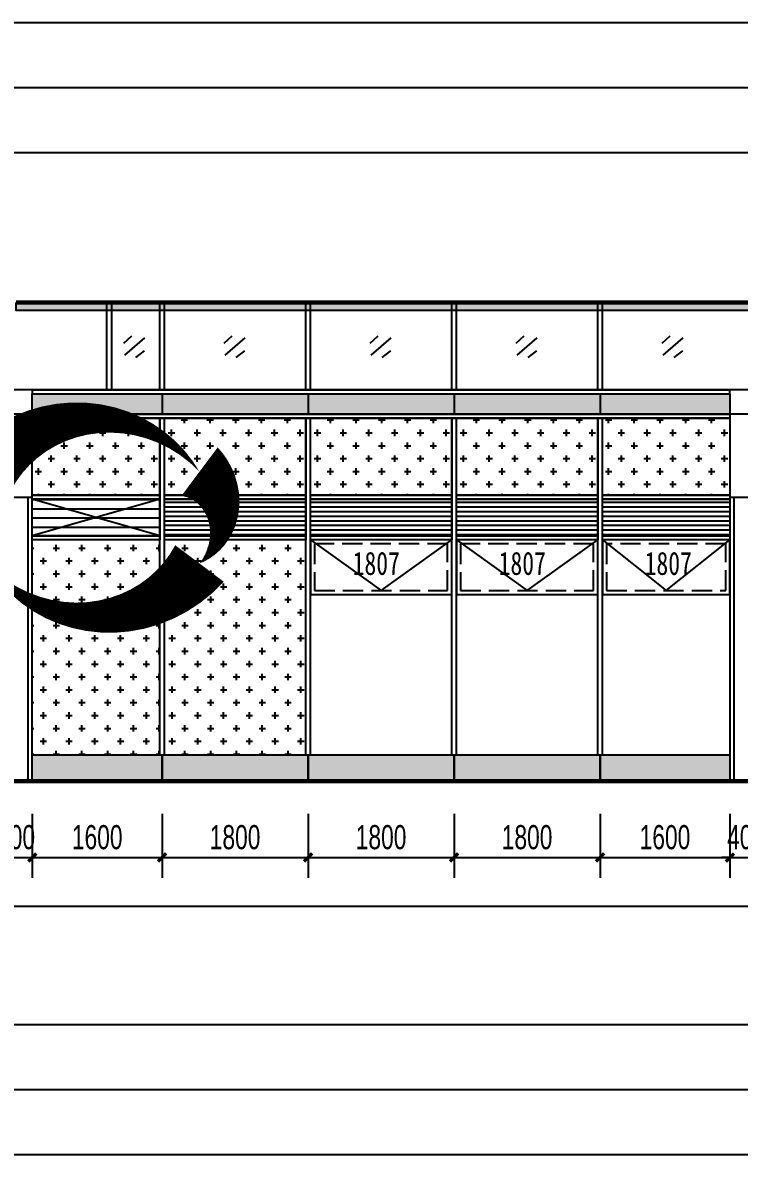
# Model space of a CAD drawing. Extents: x -483182 to 812890, y -390528 to -214858.
# Drawn here: x -283307 to -274471, y -338442 to -324492 of the extents above; entities that cross this region are included whole.
import ezdxf

# ---------------------------------------------------------------- set-up
doc = ezdxf.new("R2010")
doc.units = 0
doc.header["$LTSCALE"] = 1000
doc.header["$MEASUREMENT"] = 0
doc.linetypes.add('DASH', pattern=[0.35, 0.25, -0.1])
for name, color, linetype in [('01-标注_尺寸', 124, 'Continuous'), ('05-填充_156', 156, 'Continuous'), ('05-填充_168', 168, 'Continuous'), ('05-填充_18', 18, 'Continuous'), ('A-0-图名图例', 2, 'Continuous'), ('A-C_窗', 140, 'Continuous'), ('A-E_栏杆', 232, 'Continuous'), ('D-铝板', 181, 'Continuous'), ('E-立面轮廓', 241, 'Continuous'), ('外墙百叶', 162, 'Continuous')]:
    doc.layers.add(name, color=color, linetype=linetype)
doc.layers.add('04-不打印_辅助线', color=165, linetype='Continuous', plot=False)
doc.layers.add('DIM_MODI', color=6, linetype='Continuous', plot=False)
doc.styles.add('_TCH_DIM_T3', font='ros.shx', dxfattribs={"width": 0.705882, "bigfont": 'jd.shx'})
doc.styles.get("Standard").update_dxf_attribs({"font": 'STXIHEI_0.TTF', "width": 0.75})
doc.dimstyles.new('_TCH_ARCH&&100', dxfattribs={"dimtxt": 297.5, "dimasz": 100, "dimexe": 250, "dimexo": 300, "dimgap": 100, "dimtad": 1, "dimdec": 0, "dimzin": 0, "dimdsep": 46, "dimtxsty": '_TCH_DIM_T3', "dimblk": 'ARCHTICK', "dimcen": 0.09, "dimclrt": 7, "dimazin": 2, "dimtfac": 1, "dimtdec": 0, "dimtix": 1, "dimtmove": 2, "dimatfit": 3, "dimfxl": 0, "dimtolj": 1, "dimtzin": 0, "dimarcsym": 0})

# ---------------------------------------------------------------- blocks, each defined once
blk = doc.blocks.new('jmhrsdhj')
for p, q in [((-200, 3500), (-200, 0)), ((-150, 3500), (-150, 0)), ((150, 0), (150, 3500)), ((200, 0), (200, 3500))]:
    blk.add_line(p, q)
blk.add_lwpolyline([(-200, 3500), (200, 3500), (200, 4525), (-200, 4525)], close=True)
blk = doc.blocks.new('*U139')
at = {"layer": '05-填充_168'}
h = blk.add_hatch(color=256, dxfattribs=at)
h.dxf.hatch_style = 1
h.paths.add_polyline_path([(0, 300), (8600, 300), (8600, 50), (0, 50)])
for points in [[(0, 350), (8600, 350)], [(0, 300), (8600, 300)], [(0, 50), (8600, 50)], [(0, 0), (8600, 0)]]:
    blk.add_lwpolyline(points)
for points in [[(0, 300), (8600, 300), (8600, 350), (0, 350)], [(0, 300), (8600, 300), (8600, 50), (0, 50)], [(8600, 0), (0, 0), (0, 50), (8600, 50)]]:
    blk.add_lwpolyline(points, close=True)
blk = doc.blocks.new('*U167')
at = {"layer": 'A-C_窗'}
blk.add_line((0, 125), (0, -125), dxfattribs=at)
blk = doc.blocks.new('*U168')
at = {"layer": 'A-C_窗', "color": 0, "linetype": 'ByBlock', "lineweight": -2, "transparency": 16777216}
for p in [(0, 0), (1800, 0), (3600, 0), (5400, 0)]:
    blk.add_blockref('*U167', p, dxfattribs=at)
blk = doc.blocks.new('jtrsytrs')
at = {"layer": 'A-E_栏杆'}
for points in [[(861, -416), (763, -507)], [(1020, -435), (773, -648)], [(1016, -596), (911, -679)]]:
    blk.add_lwpolyline(points, dxfattribs=at)
blk = doc.blocks.new('*U165')
at = {"layer": 'A-C_窗'}
blk.add_blockref('jtrsytrs', (-907, 533), dxfattribs=at)
blk = doc.blocks.new('*U164')
at = {"layer": 'A-E_栏杆'}
for p, q in [((-30, -537.5), (-30, 537.5)), ((30, -537.5), (30, 537.5))]:
    blk.add_line(p, q, dxfattribs=at)
blk = doc.blocks.new('ccc')
at = {"layer": 'A-C_窗'}
for points in [[(9000, 325), (10600, 325), (10600, 0), (9000, 0)], [(10600, 325), (12400, 325), (12400, 0), (10600, 0)], [(12400, 325), (14200, 325), (14200, 0), (12400, 0)], [(14200, 325), (16000, 325), (16000, 0), (14200, 0)], [(16000, 325), (17600, 325), (17600, 0), (16000, 0)]]:
    blk.add_lwpolyline(points, close=True, dxfattribs=at)
blk = doc.blocks.new('A$C2E0A5E3B')
blk.add_lwpolyline([(-5, 0), (1735, 0), (1735, 675), (-5, 675)], close=True)
for points in [[(-5, 675), (865, 50)], [(865, 50), (1735, 675)]]:
    blk.add_lwpolyline(points)
at = {"linetype": 'DASH'}
blk.add_lwpolyline([(45, 50), (1685, 50), (1685, 625), (45, 625)], close=True, dxfattribs=at)
at = {"layer": '04-不打印_辅助线', "width": 0.75}
blk.add_text('1807', height=285.4, dxfattribs=at).set_placement((514, 242))
blk = doc.blocks.new('*U166')
at = {"layer": 'A-C_窗'}
blk.add_blockref('A$C2E0A5E3B', (-865, -337.5), dxfattribs=at)
blk = doc.blocks.new('kiufyujytd')
at = {"layer": '05-填充_156'}
h = blk.add_hatch(dxfattribs=at)
h.set_pattern_fill('CROSS', color=136, scale=100)
h.set_pattern_definition([(0, (-31217, 315929.43), (158.75, 158.75), [79.375, -238.125]), (90, (-31177.32, 315889.74), (-158.75, 158.75), [79.375, -238.125])])
h.paths.add_polyline_path([(200, 4175), (1770, 4175), (1770, 3225), (200, 3225)])
h = blk.add_hatch(dxfattribs=at)
h.set_pattern_fill('CROSS', color=136, scale=100)
h.set_pattern_definition([(0, (-29417, 315929.43), (158.75, 158.75), [79.375, -238.125]), (90, (-29377.32, 315889.74), (-158.75, 158.75), [79.375, -238.125])])
h.paths.add_polyline_path([(1830, 4175), (3570, 4175), (3570, 3225), (1830, 3225)])
h = blk.add_hatch(dxfattribs=at)
h.set_pattern_fill('CROSS', color=136, scale=100)
h.set_pattern_definition([(0, (-27617, 315929.43), (158.75, 158.75), [79.375, -238.125]), (90, (-27577.32, 315889.74), (-158.75, 158.75), [79.375, -238.125])])
h.paths.add_polyline_path([(3630, 4175), (5370, 4175), (5370, 3225), (3630, 3225)])
h = blk.add_hatch(dxfattribs=at)
h.set_pattern_fill('CROSS', color=136, scale=100)
h.set_pattern_definition([(0, (-25817, 315929.43), (158.75, 158.75), [79.375, -238.125]), (90, (-25777.32, 315889.74), (-158.75, 158.75), [79.375, -238.125])])
h.paths.add_polyline_path([(5430, 4175), (7170, 4175), (7170, 3225), (5430, 3225)])
h = blk.add_hatch(dxfattribs=at)
h.set_pattern_fill('CROSS', color=136, scale=100)
h.set_pattern_definition([(0, (-24187, 315929.43), (158.75, 158.75), [79.375, -238.125]), (90, (-24147.32, 315889.74), (-158.75, 158.75), [79.375, -238.125])])
h.paths.add_polyline_path([(7230, 4175), (8800, 4175), (8800, 3225), (7230, 3225)])
h = blk.add_hatch(dxfattribs=at)
h.set_pattern_fill('LINE', color=256, scale=60)
h.set_pattern_definition([(0, (3086, 2725), (0, 57.15), [])])
h.paths.add_polyline_path([(1830, 3175), (3570, 3175), (3570, 2725), (1830, 2725)])
h = blk.add_hatch(dxfattribs=at)
h.set_pattern_fill('LINE', color=256, scale=60)
h.set_pattern_definition([(0, (4886, 2725), (0, 57.15), [])])
h.paths.add_polyline_path([(3630, 3175), (5370, 3175), (5370, 2725), (3630, 2725)])
h = blk.add_hatch(dxfattribs=at)
h.set_pattern_fill('LINE', color=256, scale=60)
h.set_pattern_definition([(0, (6686, 2725), (0, 57.15), [])])
h.paths.add_polyline_path([(5430, 3175), (7170, 3175), (7170, 2725), (5430, 2725)])
h = blk.add_hatch(dxfattribs=at)
h.set_pattern_fill('LINE', color=256, scale=60)
h.set_pattern_definition([(0, (8316, 2725), (0, 57.15), [])])
h.paths.add_polyline_path([(7230, 3175), (8800, 3175), (8800, 2725), (7230, 2725)])
h = blk.add_hatch(dxfattribs=at)
h.set_pattern_fill('CROSS', color=136, scale=100)
h.set_pattern_definition([(0, (-247690.5, 385628.43), (158.75, 158.75), [79.375, -238.125]), (90, (-247650.81, 385588.74), (-158.75, 158.75), [79.375, -238.125])])
h.paths.add_polyline_path([(3570, 2675), (1830, 2675), (1830, 25), (3570, 25)])
h.paths.add_polyline_path([(1770, 25), (200, 25), (200, 2675), (1770, 2675)])
h.paths.add_polyline_path([(-200, 2675), (-1770, 2675), (-1770, 25), (-200, 25)])
h.paths.add_polyline_path([(-1830, 25), (-3570, 25), (-3570, 2675), (-1830, 2675)])
at = {"layer": '05-填充_168'}
h = blk.add_hatch(color=256, dxfattribs=at)
h.dxf.hatch_style = 1
h.paths.add_polyline_path([(57630, -300), (60008, -300), (60008, 25), (57630, 25)])
h.paths.add_polyline_path([(54200, 25), (55770, 25), (55770, -300), (54200, -300)])
h.paths.add_polyline_path([(45200, -300), (53800, -300), (53800, 25), (45200, 25)])
h.paths.add_polyline_path([(43230, -300), (44800, -300), (44800, 25), (43230, 25)])
h.paths.add_polyline_path([(36200, 25), (37770, 25), (37770, -300), (36200, -300)])
h.paths.add_polyline_path([(27200, -300), (35800, -300), (35800, 25), (27200, 25)])
h.paths.add_polyline_path([(23430, -300), (26800, -300), (26800, 25), (23430, 25)])
h.paths.add_polyline_path([(18200, -300), (21570, -300), (21570, 25), (18200, 25)])
h.paths.add_polyline_path([(14430, -300), (17800, -300), (17800, 25), (14430, 25)])
h.paths.add_polyline_path([(9200, -300), (12570, -300), (12570, 25), (9200, 25)])
h.paths.add_polyline_path([(200, -300), (8800, -300), (8800, 25), (200, 25)])
h.paths.add_polyline_path([(-3570, -300), (-200, -300), (-200, 25), (-3570, 25)])
h.paths.add_polyline_path([(-5430, -300), (-8800, -300), (-8800, 25), (-5430, 25)])
at = {"layer": '外墙百叶'}
h = blk.add_hatch(dxfattribs=at)
h.set_pattern_fill('LINE', color=256, scale=120)
h.set_pattern_definition([(0, (15101.5, 72424), (0, 114.3), [])])
h.paths.add_polyline_path([(200, 3175), (1770, 3175), (1770, 2725), (200, 2725)])
for points in [[(200, 4175), (1770, 4175), (1770, 3225), (200, 3225)], [(1830, 4175), (3570, 4175), (3570, 3225), (1830, 3225)], [(3630, 4175), (5370, 4175), (5370, 3225), (3630, 3225)], [(5430, 4175), (7170, 4175), (7170, 3225), (5430, 3225)], [(7230, 4175), (8800, 4175), (8800, 3225), (7230, 3225)], [(1770, 3175), (200, 3175), (200, 3225), (1770, 3225)], [(3570, 3175), (1830, 3175), (1830, 3225), (3570, 3225)], [(5370, 3175), (3630, 3175), (3630, 3225), (5370, 3225)], [(7170, 3175), (5430, 3175), (5430, 3225), (7170, 3225)], [(8800, 3175), (7230, 3175), (7230, 3225), (8800, 3225)], [(200, 3175), (1770, 3175), (1770, 2725), (200, 2725)], [(1830, 3175), (3570, 3175), (3570, 2725), (1830, 2725)], [(3630, 3175), (5370, 3175), (5370, 2725), (3630, 2725)], [(5430, 3175), (7170, 3175), (7170, 2725), (5430, 2725)], [(7230, 3175), (8800, 3175), (8800, 2725), (7230, 2725)], [(1770, 2675), (200, 2675), (200, 2725), (1770, 2725)], [(3570, 2675), (1830, 2675), (1830, 2725), (3570, 2725)], [(5370, 2675), (3630, 2675), (3630, 2725), (5370, 2725)], [(7170, 2675), (5430, 2675), (5430, 2725), (7170, 2725)], [(8800, 2675), (7230, 2675), (7230, 2725), (8800, 2725)], [(7230, 2000), (8800, 2000), (8800, 2675), (7230, 2675)]]:
    blk.add_lwpolyline(points, close=True)
for points in [[(200, 3225), (1770, 3225)], [(1830, 3225), (3570, 3225)], [(3630, 3225), (5370, 3225)], [(5430, 3225), (7170, 3225)], [(7230, 3225), (8800, 3225)], [(200, 3175), (1770, 3175)], [(1830, 3175), (3570, 3175)], [(3630, 3175), (5370, 3175)], [(5430, 3175), (7170, 3175)], [(7230, 3175), (8800, 3175)], [(7230, 2675), (8015, 2050)], [(8015, 2050), (8800, 2675)]]:
    blk.add_lwpolyline(points)
at = {"linetype": 'DASH'}
blk.add_lwpolyline([(7280, 2050), (8750, 2050), (8750, 2625), (7280, 2625)], close=True, dxfattribs=at)
at = {"layer": 'A-C_窗'}
for p, q in [((1770, 25), (1770, 4175)), ((1830, 25), (1830, 4175)), ((3570, 25), (3570, 4175)), ((3630, 25), (3630, 4175)), ((5370, 25), (5370, 4175)), ((5430, 25), (5430, 4175)), ((7170, 25), (7170, 4175)), ((7230, 25), (7230, 4175))]:
    blk.add_line(p, q, dxfattribs=at)
for points in [[(-1120, 5600), (-8800, 5600), (-8800, -300), (44970, -300)], [(44970, 5600), (1120, 5600)]]:
    blk.add_lwpolyline(points, dxfattribs=at)
at = {"layer": '外墙百叶'}
for p, q in [((1770, 3175), (200, 2725)), ((1770, 2725), (200, 3175))]:
    blk.add_line(p, q, dxfattribs=at)
blk.add_blockref('ccc', (-8800, -300))
at = {"layer": 'A-C_窗'}
for name, p in [('*U139', (200, 4175)), ('*U168', (1800, 4350))]:
    blk.add_blockref(name, p, dxfattribs=at)
at = {"layer": 'A-C_窗', "color": 0, "linetype": 'ByBlock', "lineweight": -2, "transparency": 16777216}
for p in [(4500, 2338), (6300, 2338)]:
    blk.add_blockref('*U166', p, dxfattribs=at)
at = {"layer": 'A-E_栏杆', "color": 0, "linetype": 'ByBlock', "lineweight": -2, "transparency": 16777216}
for name, p in [('*U164', (1150, 5062)), ('*U164', (1800, 5062)), ('*U164', (3600, 5062)), ('*U164', (5400, 5062)), ('*U164', (7200, 5062)), ('*U165', (1469, 5067)), ('*U165', (2707, 5067)), ('*U165', (4507, 5067)), ('*U165', (6307, 5067)), ('*U165', (8107, 5067))]:
    blk.add_blockref(name, p, dxfattribs=at)
at = {"layer": 'D-铝板'}
for p in [(0, -300), (9000, -300)]:
    blk.add_blockref('jmhrsdhj', p, dxfattribs=at)
at = {"layer": '04-不打印_辅助线', "width": 0.75}
blk.add_text('1807', height=285.4, dxfattribs=at).set_placement((7749, 2242))
blk = doc.blocks.new('_ArchTick')
at = {"color": 0, "linetype": 'ByBlock', "const_width": 0.4}
blk.add_lwpolyline([(-0.5, -0.5), (0.5, 0.5)], dxfattribs=at)
blk = doc.blocks.new('*D1428')
at = {"layer": '01-标注_尺寸', "color": 0, "lineweight": -2, "transparency": 16777216}
for p, q in [((-283588, -334246), (-283588, -335033)), ((-283188, -334246), (-283188, -335033)), ((-283588, -334783), (-283688, -334783)), ((-283588, -334783), (-283188, -334783)), ((-283188, -334783), (-283088, -334783))]:
    blk.add_line(p, q, dxfattribs=at)
at = {"layer": 'Defpoints', "color": 0, "transparency": 16777216}
for p in [(-283588, -333946), (-283188, -333946), (-283188, -334783)]:
    blk.add_point(p, dxfattribs=at)
at = {"layer": '01-标注_尺寸', "color": 0, "lineweight": -2, "transparency": 16777216, "xscale": 100, "yscale": 100, "zscale": 100}
blk.add_blockref('_ArchTick', (-283588, -334783), dxfattribs=at)
at = {"layer": '01-标注_尺寸', "color": 0, "lineweight": -2, "transparency": 16777216, "xscale": 100, "yscale": 100, "zscale": 100, "rotation": 180}
blk.add_blockref('_ArchTick', (-283188, -334783), dxfattribs=at)
at = {"layer": '01-标注_尺寸', "color": 7, "transparency": 16777216, "insert": (-283388, -334534), "char_height": 297.5, "attachment_point": 5, "style": '_TCH_DIM_T3'}
blk.add_mtext('\\A1;400', dxfattribs=at)
blk = doc.blocks.new('*D1429')
at = {"layer": '01-标注_尺寸', "color": 0, "lineweight": -2, "transparency": 16777216}
for p, q in [((-283188, -334246), (-283188, -335033)), ((-281588, -334246), (-281588, -335033)), ((-283188, -334783), (-281588, -334783))]:
    blk.add_line(p, q, dxfattribs=at)
at = {"layer": 'Defpoints', "color": 0, "transparency": 16777216}
for p in [(-283188, -333946), (-281588, -333946), (-281588, -334783)]:
    blk.add_point(p, dxfattribs=at)
at = {"layer": '01-标注_尺寸', "color": 0, "lineweight": -2, "transparency": 16777216, "xscale": 100, "yscale": 100, "zscale": 100, "rotation": 180}
blk.add_blockref('_ArchTick', (-283188, -334783), dxfattribs=at)
at = {"layer": '01-标注_尺寸', "color": 0, "lineweight": -2, "transparency": 16777216, "xscale": 100, "yscale": 100, "zscale": 100}
blk.add_blockref('_ArchTick', (-281588, -334783), dxfattribs=at)
at = {"layer": '01-标注_尺寸', "color": 7, "transparency": 16777216, "insert": (-282388, -334534), "char_height": 297.5, "attachment_point": 5, "style": '_TCH_DIM_T3'}
blk.add_mtext('\\A1;1600', dxfattribs=at)
blk = doc.blocks.new('*D1430')
at = {"layer": '01-标注_尺寸', "color": 0, "lineweight": -2, "transparency": 16777216}
for p, q in [((-281588, -334246), (-281588, -335033)), ((-279788, -334246), (-279788, -335033)), ((-281588, -334783), (-279788, -334783))]:
    blk.add_line(p, q, dxfattribs=at)
at = {"layer": 'Defpoints', "color": 0, "transparency": 16777216}
for p in [(-281588, -333946), (-279788, -333946), (-279788, -334783)]:
    blk.add_point(p, dxfattribs=at)
at = {"layer": '01-标注_尺寸', "color": 0, "lineweight": -2, "transparency": 16777216, "xscale": 100, "yscale": 100, "zscale": 100, "rotation": 180}
blk.add_blockref('_ArchTick', (-281588, -334783), dxfattribs=at)
at = {"layer": '01-标注_尺寸', "color": 0, "lineweight": -2, "transparency": 16777216, "xscale": 100, "yscale": 100, "zscale": 100}
blk.add_blockref('_ArchTick', (-279788, -334783), dxfattribs=at)
at = {"layer": '01-标注_尺寸', "color": 7, "transparency": 16777216, "insert": (-280688, -334534), "char_height": 297.5, "attachment_point": 5, "style": '_TCH_DIM_T3'}
blk.add_mtext('\\A1;1800', dxfattribs=at)
blk = doc.blocks.new('*D1431')
at = {"layer": '01-标注_尺寸', "color": 0, "lineweight": -2, "transparency": 16777216}
for p, q in [((-279788, -334246), (-279788, -335033)), ((-277988, -334246), (-277988, -335033)), ((-279788, -334783), (-277988, -334783))]:
    blk.add_line(p, q, dxfattribs=at)
at = {"layer": 'Defpoints', "color": 0, "transparency": 16777216}
for p in [(-279788, -333946), (-277988, -333946), (-277988, -334783)]:
    blk.add_point(p, dxfattribs=at)
at = {"layer": '01-标注_尺寸', "color": 0, "lineweight": -2, "transparency": 16777216, "xscale": 100, "yscale": 100, "zscale": 100, "rotation": 180}
blk.add_blockref('_ArchTick', (-279788, -334783), dxfattribs=at)
at = {"layer": '01-标注_尺寸', "color": 0, "lineweight": -2, "transparency": 16777216, "xscale": 100, "yscale": 100, "zscale": 100}
blk.add_blockref('_ArchTick', (-277988, -334783), dxfattribs=at)
at = {"layer": '01-标注_尺寸', "color": 7, "transparency": 16777216, "insert": (-278888, -334534), "char_height": 297.5, "attachment_point": 5, "style": '_TCH_DIM_T3'}
blk.add_mtext('\\A1;1800', dxfattribs=at)
blk = doc.blocks.new('*D1432')
at = {"layer": '01-标注_尺寸', "color": 0, "lineweight": -2, "transparency": 16777216}
for p, q in [((-277988, -334246), (-277988, -335033)), ((-276188, -334246), (-276188, -335033)), ((-277988, -334783), (-276188, -334783))]:
    blk.add_line(p, q, dxfattribs=at)
at = {"layer": 'Defpoints', "color": 0, "transparency": 16777216}
for p in [(-277988, -333946), (-276188, -333946), (-276188, -334783)]:
    blk.add_point(p, dxfattribs=at)
at = {"layer": '01-标注_尺寸', "color": 0, "lineweight": -2, "transparency": 16777216, "xscale": 100, "yscale": 100, "zscale": 100, "rotation": 180}
blk.add_blockref('_ArchTick', (-277988, -334783), dxfattribs=at)
at = {"layer": '01-标注_尺寸', "color": 0, "lineweight": -2, "transparency": 16777216, "xscale": 100, "yscale": 100, "zscale": 100}
blk.add_blockref('_ArchTick', (-276188, -334783), dxfattribs=at)
at = {"layer": '01-标注_尺寸', "color": 7, "transparency": 16777216, "insert": (-277088, -334534), "char_height": 297.5, "attachment_point": 5, "style": '_TCH_DIM_T3'}
blk.add_mtext('\\A1;1800', dxfattribs=at)
blk = doc.blocks.new('*D1433')
at = {"layer": '01-标注_尺寸', "color": 0, "lineweight": -2, "transparency": 16777216}
for p, q in [((-276188, -334246), (-276188, -335033)), ((-274588, -334246), (-274588, -335033)), ((-276188, -334783), (-274588, -334783))]:
    blk.add_line(p, q, dxfattribs=at)
at = {"layer": 'Defpoints', "color": 0, "transparency": 16777216}
for p in [(-276188, -333946), (-274588, -333946), (-274588, -334783)]:
    blk.add_point(p, dxfattribs=at)
at = {"layer": '01-标注_尺寸', "color": 0, "lineweight": -2, "transparency": 16777216, "xscale": 100, "yscale": 100, "zscale": 100, "rotation": 180}
blk.add_blockref('_ArchTick', (-276188, -334783), dxfattribs=at)
at = {"layer": '01-标注_尺寸', "color": 0, "lineweight": -2, "transparency": 16777216, "xscale": 100, "yscale": 100, "zscale": 100}
blk.add_blockref('_ArchTick', (-274588, -334783), dxfattribs=at)
at = {"layer": '01-标注_尺寸', "color": 7, "transparency": 16777216, "insert": (-275388, -334534), "char_height": 297.5, "attachment_point": 5, "style": '_TCH_DIM_T3'}
blk.add_mtext('\\A1;1600', dxfattribs=at)
blk = doc.blocks.new('*D1434')
at = {"layer": '01-标注_尺寸', "color": 0, "lineweight": -2, "transparency": 16777216}
for p, q in [((-274588, -334246), (-274588, -335033)), ((-274188, -334246), (-274188, -335033)), ((-274588, -334783), (-274688, -334783)), ((-274588, -334783), (-274188, -334783)), ((-274188, -334783), (-274088, -334783))]:
    blk.add_line(p, q, dxfattribs=at)
at = {"layer": 'Defpoints', "color": 0, "transparency": 16777216}
for p in [(-274588, -333946), (-274188, -333946), (-274188, -334783)]:
    blk.add_point(p, dxfattribs=at)
at = {"layer": '01-标注_尺寸', "color": 0, "lineweight": -2, "transparency": 16777216, "xscale": 100, "yscale": 100, "zscale": 100}
blk.add_blockref('_ArchTick', (-274588, -334783), dxfattribs=at)
at = {"layer": '01-标注_尺寸', "color": 0, "lineweight": -2, "transparency": 16777216, "xscale": 100, "yscale": 100, "zscale": 100, "rotation": 180}
blk.add_blockref('_ArchTick', (-274188, -334783), dxfattribs=at)
at = {"layer": '01-标注_尺寸', "color": 7, "transparency": 16777216, "insert": (-274388, -334534), "char_height": 297.5, "attachment_point": 5, "style": '_TCH_DIM_T3'}
blk.add_mtext('\\A1;400', dxfattribs=at)
blk = doc.blocks.new('*D1469')
at = {"layer": '01-标注_尺寸', "color": 0, "lineweight": -2, "transparency": 16777216}
for p, q in [((-307619, -334846), (-307619, -335633)), ((-223380, -334846), (-223380, -335633)), ((-307619, -335383), (-223380, -335383))]:
    blk.add_line(p, q, dxfattribs=at)
at = {"layer": 'Defpoints', "color": 0, "transparency": 16777216}
for p in [(-307619, -334546), (-223380, -334546), (-223380, -335383)]:
    blk.add_point(p, dxfattribs=at)
at = {"layer": '01-标注_尺寸', "color": 0, "lineweight": -2, "transparency": 16777216, "xscale": 100, "yscale": 100, "zscale": 100, "rotation": 180}
blk.add_blockref('_ArchTick', (-307619, -335383), dxfattribs=at)
at = {"layer": '01-标注_尺寸', "color": 0, "lineweight": -2, "transparency": 16777216, "xscale": 100, "yscale": 100, "zscale": 100}
blk.add_blockref('_ArchTick', (-223380, -335383), dxfattribs=at)
at = {"layer": '01-标注_尺寸', "color": 7, "transparency": 16777216, "insert": (-265500, -335134), "char_height": 297.5, "attachment_point": 5, "style": '_TCH_DIM_T3'}
blk.add_mtext('\\A1;84239', dxfattribs=at)

msp = doc.modelspace()

# ---------------------------------------------------------------- hatches: boundary and pattern name
at = {"layer": '05-填充_18'}
h = msp.add_hatch(color=256, dxfattribs=at)
h.dxf.hatch_style = 1
h.paths.add_polyline_path([(-283387.8, -327941.9), (-238417.8, -327941.9), (-238417.8, -328041.9), (-283387.8, -328041.9)])

# ---------------------------------------------------------------- linework, layer by layer
at = {"layer": 'A-0-图名图例'}
for p, q in [((-312480, -324491.9), (-217380, -324491.9)), ((-312480, -325291.9), (-217380, -325291.9)), ((-312480, -326091.9), (-217380, -326091.9)), ((-312480, -336841.9), (-217380, -336841.9)), ((-312480, -337641.9), (-217380, -337641.9)), ((-312480, -338441.9), (-217380, -338441.9))]:
    msp.add_line(p, q, dxfattribs=at)
at = {"layer": 'A-C_窗'}
msp.add_line((-307618.8, -333841.9), (-223380, -333841.9), dxfattribs=at)
msp.add_lwpolyline([(-223380, -329016.9), (-283587.8, -329016.9)], dxfattribs=at)
at = {"layer": 'A-E_栏杆'}
msp.add_lwpolyline([(-283387.8, -327941.9), (-238417.8, -327941.9), (-238417.8, -328041.9), (-283387.8, -328041.9)], close=True, dxfattribs=at)
at = {"layer": 'DIM_MODI'}
msp.add_lwpolyline([(-283748.6, -331158.9, 0, 750, 0.5), (-281126.6, -331158.9, 0, 750, 0.5), (-281126.6, -330027.2, 0, 750, 0.5), (-283748.6, -330027.2, 0, 750, 0.5)], format="xyseb", close=True, dxfattribs=at)
at = {"layer": 'E-立面轮廓', "const_width": 50}
for points in [[(-283387.8, -327941.9), (-238417.8, -327941.9), (-238417.8, -327641.9), (-223380, -327641.9), (-223380, -333841.9)], [(-222780, -333841.9), (-308218.8, -333841.9)]]:
    msp.add_lwpolyline(points, dxfattribs=at)

# ---------------------------------------------------------------- block references
at = {"layer": 'A-C_窗'}
msp.add_blockref('kiufyujytd', (-283387.8, -333541.9), dxfattribs=at)

# ---------------------------------------------------------------- dimensions: what is measured, and where the dimension line sits
at = {"layer": '01-标注_尺寸'}
for p1, p2, picture, middle in [((-283587.8, -333945.9), (-283187.8, -333945.9), '*D1428', (-283387.8, -334534.3)), ((-283187.8, -333945.9), (-281587.8, -333945.9), '*D1429', (-282387.8, -334534.3)), ((-281587.8, -333945.9), (-279787.8, -333945.9), '*D1430', (-280687.8, -334534.3)), ((-279787.8, -333945.9), (-277987.8, -333945.9), '*D1431', (-278887.8, -334534.3)), ((-277987.8, -333945.9), (-276187.8, -333945.9), '*D1432', (-277087.8, -334534.3)), ((-276187.8, -333945.9), (-274587.8, -333945.9), '*D1433', (-275387.8, -334534.3)), ((-274587.8, -333945.9), (-274187.8, -333945.9), '*D1434', (-274387.8, -334534.3)), ((-307619, -334545.9), (-223380, -334545.9), '*D1469', (-265499.5, -335134.3))]:
    dim = msp.add_aligned_dim(p1=p1, p2=p2, distance=-837.1, dimstyle='_TCH_ARCH&&100', dxfattribs=at)
    dim.commit()
    dim.dimension.update_dxf_attribs({"geometry": picture, "text_midpoint": middle})

doc.saveas('drawing.dxf')
